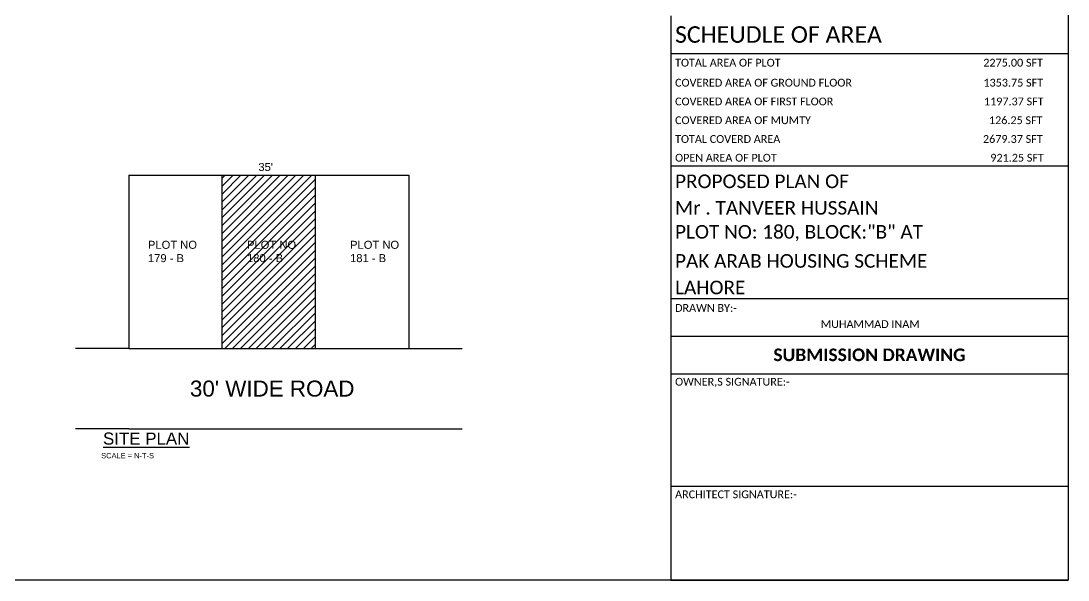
# Model space of a CAD drawing. Header units: inches. Extents: x 2124 to 5445, y -39 to 2337.
# Drawn here: x 3886 to 5445, y 586 to 1418 of the extents above; entities that cross this region are included whole.
import ezdxf

# ---------------------------------------------------------------- set-up
doc = ezdxf.new("R2010")
doc.units = ezdxf.units.IN
doc.layers.add('Hatching', color=230, linetype='Continuous')
doc.layers.add('Table', color=255, linetype='Continuous')
doc.layers.add('Lettering', color=7, linetype='Continuous', true_color=0xecbcd1)
doc.layers.add('Road', color=254, linetype='Continuous', lineweight=30)
doc.layers.add('Walls', color=7, linetype='Continuous', lineweight=30, true_color=0xf0a998)
doc.styles.get("Standard").update_dxf_attribs({"font": 'arial.ttf'})

msp = doc.modelspace()

# ---------------------------------------------------------------- hatches: boundary and pattern name
at = {"layer": 'Hatching'}
h = msp.add_hatch(dxfattribs=at)
h.set_pattern_fill('ANSI31', color=256, scale=66.197146)
h.set_pattern_definition([(45, (4043.71, 1182.7485), (-5.85106, 5.85106), [])])
h.paths.add_polyline_path([(4324.25261, 1188.45017), (4185.2386, 1188.45017), (4185.2386, 930.2813), (4324.25261, 930.2813)])

# ---------------------------------------------------------------- linework, layer by layer
at = {"lineweight": 30}
msp.add_line((5444.86737, 585.72888), (2130.52974, 585.72888), dxfattribs=at)
at = {"layer": 'Road'}
for p, q in [((4046.22459, 930.2813), (3966.78802, 930.2813)), ((4046.22459, 930.2813), (4463.26661, 930.2813)), ((4463.26661, 930.2813), (4542.70319, 930.2813)), ((4046.22459, 811.12643), (3966.78802, 811.12643)), ((4046.22459, 811.12643), (4463.26661, 811.12643)), ((4463.26661, 811.12643), (4542.70319, 811.12643))]:
    msp.add_line(p, q, dxfattribs=at)
at = {"layer": 'Table', "lineweight": 30}
for p, q in [((5444.86737, 2336.83468), (5444.86737, 585.72888)), ((5444.86737, 2099.33781), (5444.86737, 585.72888)), ((4853.42434, 1425.79135), (4853.42434, 585.72888)), ((4853.42434, 585.72888), (5444.86737, 585.72888))]:
    msp.add_line(p, q, dxfattribs=at)
at = {"layer": 'Table'}
for p, q in [((4853.42434, 1369.92095), (5444.86737, 1369.92095)), ((4853.42434, 1202.30973), (5444.86737, 1202.30973)), ((4853.42434, 1004.75692), (5444.86737, 1004.75692)), ((4853.42434, 948.88651), (5444.86737, 948.88651)), ((4853.42434, 893.01611), (5444.86737, 893.01611)), ((4853.42434, 725.40489), (5444.86737, 725.40489))]:
    msp.add_line(p, q, dxfattribs=at)
at = {"layer": 'Walls'}
for p, q in [((4046.22459, 1188.45017), (4463.26661, 1188.45017)), ((4046.22459, 1188.45017), (4046.22459, 930.2813)), ((4185.2386, 930.2813), (4185.2386, 1188.45017)), ((4324.25261, 930.2813), (4324.25261, 1188.45017)), ((4463.26661, 1188.45017), (4463.26661, 930.2813))]:
    msp.add_line(p, q, dxfattribs=at)

# ---------------------------------------------------------------- texts
at = {"layer": 'Lettering', "width": 578.9416367}
for s, insert, char_height, attachment_point in [('{\\fCalibri|b0|i0|c0;SCHEUDLE OF AREA', (4859.67504, 1397.85615), 24.5976403, 4), ('{\\fCalibri|b0|i0|c0;TOTAL AREA OF PLOT                                                                          2275.00 SFT', (4859.67504, 1355.95335), 11.57536013, 4), ('{\\fCalibri|b0|i0|c0|p34;COVERED AREA OF GROUND FLOOR                                                1353.75 SFT}', (4859.67504, 1320.30124), 11.57536013, 7), ('{\\fCalibri|b0|i0|c0|p34;COVERED AREA OF FIRST FLOOR                                                       1197.37 SFT}', (4859.67504, 1292.36603), 11.57536013, 7), ('{\\fCalibri|b0|i0|c0;COVERED AREA OF MUMTY                                                                 126.25 SFT', (4859.67504, 1264.43083), 11.57536013, 7), ('{\\fCalibri|b0|i0|c0|p34;TOTAL COVERD AREA                                                                          2679.37 SFT}', (4859.67504, 1236.49563), 11.57536013, 7), ('{\\fCalibri|b0|i0|c0|p34;OPEN AREA OF PLOT                                                                              921.25 SFT}', (4859.67504, 1208.56043), 11.57536013, 7), ('{\\fCalibri|b0|i0|c0;PROPOSED PLAN OF ', (4859.67504, 1169.04986), 20.2568802, 7), ('{\\fCalibri|b0|i0|c0;Mr . TANVEER HUSSAIN ', (4859.67504, 1129.5393), 20.2568802, 7), ('{\\fCalibri|b0|i0|c0;PLOT NO: 180, BLOCK:"B" AT', (4859.67504, 1090.02874), 20.2568802, 7), ('{\\fCalibri|b0|i0|c0;PAK ARAB HOUSING SCHEME', (4859.67504, 1050.51818), 20.2568802, 7), ('{\\fCalibri|b0|i0|c0;LAHORE', (4859.67504, 1011.00761), 20.2568802, 7), ('{\\fCalibri|b0|i0|c0|p34;DRAWN BY:-}', (4859.67504, 990.78932), 11.5753601, 4), ('{\\fCalibri|b0|i0|c0;MUHAMMAD INAM', (5150.3057, 960.93078), 11.5753601, 8), ('{\\fCalibri|b1|i0|c0;SUBMISSION DRAWING', (5149.14585, 920.95131), 18.8099602, 5), ('{\\fCalibri|b0|i0|c0;OWNER,S SIGNATURE:-', (4859.67504, 886.76541), 11.5753601, 1), ('{\\fCalibri|b0|i0|c0;ARCHITECT SIGNATURE:-', (4859.67504, 719.1542), 11.5753601, 1)]:
    msp.add_mtext(s, dxfattribs=dict(at, insert=insert, char_height=char_height, attachment_point=attachment_point))
at = {"layer": 'Lettering', "attachment_point": 1}
for s, width, insert, char_height in [("35'", 26.996356, (4239.18193, 1206.70137), 11.915486), ('PLOT NO \\P179 - B', 76.2839107, (4074.71492, 1090.84493), 11.915486), ('PLOT NO \\P180 - B', 76.7590782, (4222.3043, 1090.84493), 11.915486), ('{\\f@Arial Unicode MS|b0|i0|c0|p34;PLOT NO \\P181 - B}', 83.4114322, (4375.71619, 1090.84493), 11.9154864), ("30' WIDE ROAD", 285.1328813, (4137.29415, 882.74194), 23.8309727), ('{\\LSITE PLAN}', 149.0363954, (4007.81033, 805.38892), 18), ('SCALE = N-T-S', 93.5885562, (4005.09977, 774.88639), 7.9436576)]:
    msp.add_mtext_dynamic_manual_height_columns(s, width=width, gutter_width=0.33099, heights=[0], dxfattribs=dict(at, insert=insert, char_height=char_height))

doc.saveas('drawing.dxf')
